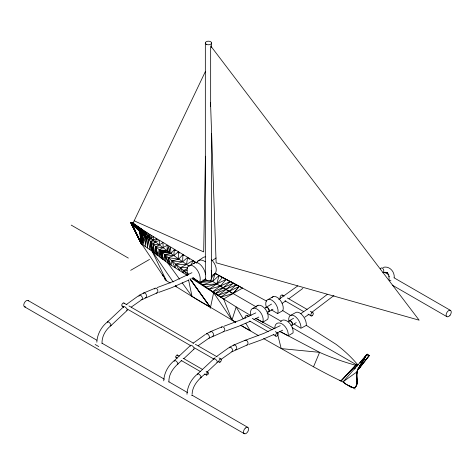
<?xml version="1.0" encoding="UTF-8"?>
<svg xmlns="http://www.w3.org/2000/svg" width="475" height="475" viewBox="0 0 475 475"><rect width="100%" height="100%" fill="white"/><g stroke="black" fill="none" stroke-linecap="round" stroke-linejoin="round"><path stroke-width="0.71" d="M187.108 275.358L167.93 263.132L152.148 251.227L141.669 243.942L141.823 233.373L143.349 232.364L145.124 231.467L143.895 232.797L142.191 233.736L141.669 243.942L166.452 280.772L170.198 283.035M205.443 156.233L203.686 251.887L134.164 220.816M355.834 386.638L356.772 384.049L356.796 372.43M354.677 387.588C359.646 384.584 355.846 377.079 357.164 372.709L357.176 372.204M182.899 254.659L182.649 261.796L175.833 264.201L175.085 267.686L171.986 260.959L178.754 259.089L182.899 254.659L183.878 255.639M389.061 278.801L388.995 276.034L389.084 276.468L387.885 273.345L386.525 272.377L387.481 272.917L385.938 272.27L383.96 272.43M96.841 342.22C97.203 334.317 101.347 326.729 107.546 321.86L123.755 306.648M163.738 380.843C164.101 372.94 168.245 365.352 174.444 360.483L190.653 345.272M186.978 394.262C187.34 386.353 191.484 378.771 197.683 373.902L215.157 357.61M192.096 394.303C192.369 385.605 198.526 379.234 205.081 373.926M196.846 262.853L150.017 234.567L147.778 235.915L144.495 236.016L142.898 244.797L145.611 237.114L147.778 235.915L148.58 233.658L144.495 236.016L141.669 243.942L131.094 222.466M161.417 258.459L161.874 252.207L169.041 252.088L170.507 247.226L170.976 253.519L189.329 266.38M131.248 223.464L141.033 243.253L131.64 223.927L139.145 230.731L141.669 243.942L142.512 234.056L146.015 232.032L144.827 233.552L142.844 234.383L141.669 243.942L131.088 222.484L133.368 223.303L131.896 224.152L141.402 243.734L131.1 223.131L138.943 238.26M164.504 260.704L165.009 254.962L170.976 253.519L174.367 249.559L175.406 250.527M187.821 275.286L187.536 273.547A10.106 5.373 63.6 0 1 194.079 266.659A10.106 5.373 63.6 0 1 199.393 282.494L199.316 283.308L196.407 280.274L196.288 281.331L193.414 278.047L193.254 279.353L192.179 277.697M193.414 278.047L205.817 287.066L205.776 287.517L202.718 284.863L212.658 281.438L219.076 275.417L222.656 277.774L222.609 277.376L215.282 273.327A10.106 6.258 56.1 0 0 211.589 259.867M210.3 308.328L213.643 292.653L212.717 291.68L220.323 286.039L226.272 279.342L229.811 281.39M134.953 224.966C132.816 225.263 135.244 227.317 136.194 227.733L136.497 228.327C138.148 231.277 142.815 227.774 137.803 226.801L136.919 225.857L134.947 224.954L134.49 224.111L132.602 223.452M137.982 229.567L145.611 237.114L145.118 246.341L146.805 238.248L149.168 237.001L150.017 234.567L131.088 222.484L138.463 230.054L140.784 228.713L140.155 228.315L137.821 229.526M189.679 259.35L187.56 257.432L186.538 264.504L180.245 267.775L179.687 270.625L175.833 264.201L160.544 251.037L145.611 237.114L149.168 237.001L151.537 235.517L150.86 238.319L148.289 239.661L147.511 248.003L146.805 238.248L150.86 238.319L153.431 236.698L153.176 240.124L150.658 241.917L149.952 249.702L148.289 239.661L153.176 240.124L156.441 238.575L157.183 239.798M357.224 371.723L357.681 370.055L359.183 367.585M142.548 229.835L139.828 231.402L141.669 243.942L143.379 234.911L145.516 234.098L147.137 232.744L146.288 234.715L143.379 234.911M212.717 291.68L215.306 293.704L236.366 284.846L233.296 283.124L226.142 289.459L218.031 295.432L215.383 293.467L223.238 287.755L230.322 281.521L233.373 283.272L212.634 291.988L209.095 289.263L216.766 283.949L226.272 279.342L226.338 279.65L222.609 277.376L216.766 283.949L205.817 287.066L209.036 289.643L209.095 289.263L220.323 286.039L230.322 281.521L266.528 301.079M369.354 355.543L368.968 355.763L366.558 354.593L358.744 368.814L359.124 368.594L369.354 355.543L367.323 354.148L343.223 381.698L344.399 383.266L350.568 386.828L353.216 387.802L354.867 387.475M156.441 238.575L155.485 241.929L153.027 244.168L153.704 252.492L150.658 241.917L155.485 241.929L159.458 240.457L159.357 244.868L155.794 246.697L154.975 253.502L153.027 244.168L159.357 244.868L162.919 242.583L163.222 247.802L170.976 253.519L161.874 252.207L160.829 258.014L160.544 251.037L167.099 250.663L168.862 246.234L169.041 252.088L160.544 251.037L159.541 257.04L159.226 249.838L167.218 245.225L167.099 250.663L159.226 249.838L157.991 255.859L155.794 246.697L163.222 247.802L147.778 235.915M218.084 295.272L229.229 291.276L239.352 286.419L236.318 284.745L229.229 291.276L220.75 297.16L218.019 295.296M138.005 229.68L140.564 228.534L138.083 229.668M217.485 274.835L215.282 273.327L212.658 281.438L199.393 282.494L193.183 277.81M191.401 264.486L192.838 260.508L194.311 261.915M290.094 315.691L295.432 312.722A9.12 4.875 60.9 0 1 302.569 315.406A9.12 4.875 60.9 0 1 306.304 325.351L336.098 344.345A198.598 114.659 0 0 1 357.236 364.212L341.24 380.796L340.884 381.003L334.347 377.762A621.989 359.1 0 0 1 321.248 370.987L313.518 366.807L319.604 352.343L279.716 331.36M179.253 252.949L178.232 251.893L173.814 255.55L165.009 254.962L162.961 259.582L161.874 252.207L162.189 259.023M205.473 71.345L133.077 223.096L133.938 224.248M359.783 362.858L366.943 354.368L369.164 355.65L358.447 368.956L366.558 354.593L357.479 369.942L356.838 371.949L343.223 381.698M357.675 369.829L357.206 370.945A9.292 5.362 60 0 0 356.974 372.822C355.858 377.275 358.928 383.479 355.3 387.202M360.192 366.706L359.124 368.594L358.174 369.146L366.558 354.593L357.687 369.639L366.558 354.593M358.833 368.737L359.569 367.466M359.29 367.692L357.479 369.942M358.304 369.146L359.053 367.899M358.744 368.814L368.968 355.763M211.304 278.184L215.282 273.327L215.359 274.045M366.391 355.282L367.323 354.148M140.178 231.752L143.527 230.452L141.087 232.649L141.669 243.942L140 231.568L142.767 229.971M354.528 369.081L355.484 367.947M356.915 366.249L358.346 364.551M340.884 381.003L355.496 365.216L357.236 364.212M341.062 380.897L356.363 364.717L292.161 327.643M126.991 310.579L110.752 325.814C105.557 329.929 101.757 336.442 102.012 343.395M181.842 360.507C175.043 366.023 168.512 372.804 168.91 382.019M183.938 358.542L193.889 349.202M206.649 372.447L217.128 362.621M357.918 369.372L358.364 369.033M187.56 257.432L182.649 261.796L171.986 260.959L171.042 265.109L168.144 257.717L173.814 255.55L174.367 249.559L175.376 250.616M333.973 295.521L311.719 312.431M126.13 304.683L138.468 295.812M193.028 343.306L205.366 334.436M216.268 356.719L228.606 347.848M327.251 294.429L314.688 304.048L300.817 313.642M142.999 230.12L140.588 232.15L141.669 243.942M297.748 285.908L278.789 299.44M302.83 288.432L289.014 298.644M131.343 307.034L141.134 300.17M198.241 345.657L208.032 338.794M221.475 359.07L231.272 352.213M142.132 229.567L139.507 231.082M197.683 261.214L202.392 258.05A10.106 6.258 56.1 0 1 205.337 256.892M212.497 260.413L216.119 257.973M211.161 276.094L215.282 273.327M282.138 303.341L285.808 300.871M304.766 317.169L309.047 314.29M192.838 260.508L186.538 264.504L175.833 264.201L188.682 274.437M271.528 304.089L266.059 307.414M268.672 311.808L272.953 309.225M289.299 320.833L293.556 318.262M291.911 325.221L296.192 322.638M279.923 331.461L288.183 335.813L293.051 332.892A9.12 5.641 59 0 0 288.758 322.353A9.12 5.641 59 0 0 280.66 321.468M143.527 230.452L140.588 232.15L144.174 230.868L141.497 233.053L143.349 232.364L144.703 231.2L141.087 232.649M252.985 308.305L258.02 305.318M255.912 318.422L262.728 322.252L267.763 319.259A8.859 5.189 59.3 0 0 264.237 307.836A8.859 5.189 59.3 0 0 255.966 307.266M132.561 224.004L133.036 223.731M132.715 224.158L133.232 223.856M138.872 230.458L141.312 229.051M132.388 223.826L132.804 223.583M132.834 224.283L133.392 223.963M132.941 224.396L133.534 224.052M133.065 224.521L133.695 224.158M133.196 224.651L133.861 224.265M133.279 224.734L133.974 224.337M133.368 224.829L134.093 224.414M133.457 224.924L134.211 224.485M133.517 224.984L134.288 224.538M133.57 225.037L133.968 224.812M134.395 225.886L135.446 225.281M134.496 225.987L135.577 225.37M134.567 226.058L135.666 225.423M134.639 226.136C135.708 225.833 140.938 229.407 138.225 229.817M136.194 227.733L137.803 226.801M136.331 227.869L137.982 226.913M136.527 228.071L138.243 227.08M136.717 228.267L138.492 227.246M136.889 228.445L138.718 227.388M136.984 228.546L138.843 227.472M137.091 228.653L138.985 227.561M137.192 228.754L139.116 227.644M137.299 228.867L139.258 227.733M137.536 229.11L139.567 227.935M137.619 229.199L139.68 228.006M137.863 229.449L140 228.214M138.356 229.947L140.642 228.623M138.528 230.12L139.697 229.437M138.563 230.155L140.867 228.766M138.825 230.411L139.994 229.674M138.943 230.529L141.402 229.11M132.02 223.446L132.323 223.274M133.618 225.085L134.419 224.622M133.665 225.132L134.075 224.901M133.724 225.197L134.484 224.663M133.843 225.316L134.645 224.764M134.14 224.954L134.716 224.812M133.938 225.411L134.841 224.895M135.203 225.809L134.538 225.275L132.875 225.043L132.234 223.666M134.098 225.578L135.054 225.031M134.282 225.067L135.013 225.002M134.164 225.649L135.137 225.085M134.247 225.732L135.25 225.156M134.312 225.797L135.327 225.209M135.256 225.857L134.686 226.183L135.826 225.53M135.951 225.607L134.829 226.332L136.129 225.72M135.423 225.987L136.058 225.678M134.918 226.421L136.426 225.916M135.037 226.545L136.171 225.75M135.078 226.581L135.737 226.248M135.66 226.183L136.337 225.857M136.497 225.963L135.203 226.712L136.604 226.029M135.28 226.795L136.711 226.1M135.393 226.908L136.07 226.516M135.476 226.991L136.824 226.171M135.5 227.02L136.895 226.213M135.618 227.139L136.978 226.272M135.648 227.169L136.367 226.753M136.301 226.7L137.085 226.338M135.725 227.252L137.192 226.403M135.779 227.305L136.539 226.89M136.491 226.854L137.263 226.45M135.838 227.371L136.663 226.997M136.592 226.937L137.34 226.504M135.957 227.483L137.423 226.557M136.07 227.602L137.643 226.694M136.723 227.044L137.489 226.599M137.417 228.986L139.412 227.834M137.75 229.33L139.852 228.119M139.021 230.607L141.502 229.176M139.145 230.731L141.663 229.277L132.893 222.971L131.118 222.484M130.655 270.328L149.542 259.421M205.817 287.066L223.648 298.995L242.535 288.087L222.609 277.376M356.778 372.928L357.164 372.709M344.482 383.313L344.998 383.236M345.592 383.515L345.206 383.735L352.408 387.624M349.553 385.801L349.167 386.021L352.058 387.469L352.444 387.25M356.778 381.781L357.164 381.562M350.568 386.828L350.954 386.608L352.604 387.511L354.166 387.677M140.962 228.831L138.682 230.268L141.2 228.98M139.87 229.579L141.117 228.926M140.036 229.704L141.247 229.009M268.161 299.464L273.345 296.554M271.272 309.783L277.632 313.559L282.815 310.656L290.629 315.459M301.56 327.988L306.304 325.351M139.424 295.236L143.646 293.01L154.987 288.266M191.936 272.703L173.832 281.295L157.112 287.595M141.948 299.678L157.088 292.909M206.322 333.86L210.544 331.633L221.89 326.889M208.846 338.301L223.986 331.532M229.562 347.278L233.783 345.046L245.124 340.308M232.085 351.72L247.226 344.951M255.811 312.883L240.73 319.918L224.01 326.218M258.822 317.08L253.929 319.515M280.256 325.69L263.963 333.331L245.551 340.165M282.673 330.19L277.163 332.928M189.899 265.299L195.379 262.58M220.786 297.083L233.088 293.544L239.329 286.366L233.088 293.544L216.766 283.949L202.718 284.863L202.659 285.487L199.393 282.494L204.879 279.781A10.106 5.373 63.6 0 0 202.683 267.324A10.106 5.373 63.6 0 0 193.806 263.453M187.334 268.66L183.605 270.495L183.19 272.858L180.245 267.775L187.53 267.318M188.86 280.007L171.796 287.636L158.697 292.404M250.26 321.254L238.699 326.26L225.595 331.027M274.111 334.388L261.933 339.678L248.835 344.446M355.057 387.368L352.794 387.404M141.823 233.373L145.599 231.77L144.388 233.195L142.191 233.736M199.393 282.494L207.86 280.345M176.439 357.414L175.797 357.325L175.667 356.571L176.896 354.956L179.289 356.036M142.512 234.056L144.827 233.552L146.442 232.305L145.516 234.098L142.844 234.383M383.028 267.407C389.251 265.525 394.719 271.54 394.232 277.554M187.186 270.251L183.605 270.495L187.482 275.334M202.837 280.048L206.405 279.929M208.032 372.632C202.208 377.405 212.937 373.867 206.114 371.527M220.893 276.872L222.656 277.774M223.885 278.397L229.823 281.432M231.551 282.316L230.322 281.521M190.053 278.878L210.188 307.147L206.857 305.324A296.151 170.982 0 0 1 194.067 297.724L175.192 286.051M313.518 366.807L263.655 338.616M255.782 318.387L274.835 328.777A9.12 5.641 59 0 1 281.699 323.701A9.12 5.641 59 0 1 288.183 335.813M384.322 272.193L388.817 274.793M393.959 277.756L450.502 310.401M392.273 285.131L446.886 316.665M282.203 295.04L284.121 296.145M287.316 297.985L307.117 309.421M310.312 311.267L312.865 312.74M285 300.823L303.525 311.517M307.996 314.1L311.19 315.946M218.957 285.386L256.203 306.886M267.116 313.185L281.242 321.343M247.202 315.406L249.114 316.516M252.308 318.357L272.11 329.793M275.304 331.633L277.863 333.112A1.811 1.045 -60 0 1 277.115 335.956A1.811 1.045 -60 0 1 275.678 334.833A1.811 1.045 -60 0 1 277.863 333.112M249.719 321.029L268.244 331.728M273.357 334.679L275.91 336.152M71.197 225.091L128.339 258.085M339.779 380.154L344.868 383.093M350.016 386.068L355.157 389.037M123.832 302.985L127.027 304.825M128.939 305.936L193.456 343.182M195.373 344.286L217.093 356.826M219.005 357.93L220.922 359.041M122.194 306.126L123.476 306.862M127.306 309.077L190.546 345.586M194.376 347.801L214.178 359.231M218.013 361.445L219.29 362.182M183.118 358.251L202.285 369.312M175.97 357.443L177.246 358.18M181.082 360.394L200.242 371.456M204.713 374.039L206.631 375.143M28.114 300.533L96.864 340.225M102 343.193L164.326 379.175M168.827 381.775L187.459 392.528M191.953 395.129L247.855 427.399M95.125 344.476L98.741 346.56M24.498 306.791L244.239 433.657M258.673 335.742L240.831 325.268M240.653 325.298L250.295 330.867L245.836 323.303M182.133 282.738L192.031 296.406L235.778 322.282M235.784 322.365L231.99 320.043L213.643 292.653L191.769 278.386M210.514 280.131L216.766 283.949L219.076 275.417L219.135 275.969M294.268 324.081L300.966 328.32A9.12 4.875 60.9 0 0 294.672 316.101A9.12 4.875 60.9 0 0 288.788 320.613M213.643 292.653L236.176 306.921L250.954 315.643A8.859 5.189 59.3 0 1 256.844 308.988A8.859 5.189 59.3 0 1 262.728 322.252M177.371 354.932L177.697 355.496M188.664 274.402L187.536 273.547L188.343 274.592M131.088 222.484L132.175 223.363M179.099 252.985L178.232 251.893L178.754 259.089L168.144 257.717L169.486 264.118L165.009 254.962L165.722 261.588M133.582 224.022L132.691 222.852L133.552 224.022M179.55 279.175L167.93 263.132L165.009 254.962M190.036 278.831L210.407 307.277M190.22 279.27L210.188 307.147M151.27 250.616L150.658 241.917L152.148 251.227L173.149 281.984M175.619 285.6L176.445 286.805M133.285 226.32L131.058 222.627L133.22 226.355M162.426 274.859L163.186 276.129M164.326 278.029L165.074 279.686L166.452 280.772L152.148 251.227M243.236 318.891L236.176 306.921L231.99 320.043L223.648 298.995M133.659 227.252L131.047 222.793L134.674 229.235M134.686 229.348L131.058 222.965L137.02 234.507M135.31 230.719L131.058 222.965L135.577 231.473M139.668 239.638L140.992 242.208M140.915 242.47L131.159 223.297L140.897 242.737M131.64 223.927L141.194 243.503M277.691 334.56L281.212 348.608L319.604 352.343L321.082 353.014A198.598 114.659 0 0 0 355.496 365.216M153.14 252.047L150.658 241.917L152.647 251.637M188.575 279.995L192.031 296.406M157.605 255.568L155.794 246.697L156.043 254.345M157.219 255.277L155.794 246.697L156.833 254.968M210.532 102.541L216.131 262.788L419.146 320.186L210.662 45.885L210.662 106.216M211.577 42.982L211.577 47.429M211.577 133.469L211.577 278.843M205.331 42.982L205.331 274.39M25.644 306.892A3.616 2.084 -60 0 1 24.278 303.038A3.616 2.084 -60 0 1 28.518 300.913M154.375 289.002A2.553 1.716 69.8 0 1 157.546 289.744A2.553 1.716 69.8 0 1 156.198 293.022M143.325 293.295A2.559 1.603 64.7 0 1 146.342 294.791A2.559 1.603 64.7 0 1 145.118 297.653M139.133 295.503A2.553 1.49 60.6 0 1 142.132 297.012A2.553 1.49 60.6 0 1 141.134 299.755M138.878 296.418A2.553 1.49 60.6 0 1 138.943 295.907M123.565 307.568A2.553 1.033 48.2 0 1 124.587 306.725A2.553 1.033 48.2 0 1 126.908 308.999A2.553 1.033 48.2 0 1 126.694 310.638M107.285 322.377A2.553 1.051 48.6 0 1 110.099 323.338A2.553 1.051 48.6 0 1 110.063 325.803M267.793 311.915A2.553 1.508 61.1 0 0 268.672 308.857A2.553 1.508 61.1 0 0 265.632 308.055A2.553 1.443 58.9 0 1 268.618 308.887A2.553 1.443 58.9 0 1 267.876 311.873M206.031 334.127A2.553 1.49 60.6 0 1 208.875 335.338A2.553 1.49 60.6 0 1 208.472 338.42M190.463 346.192A2.553 1.033 48.2 0 1 191.484 345.349A2.553 1.033 48.2 0 1 193.806 347.623A2.553 1.033 48.2 0 1 193.592 349.262M210.003 332.334A2.559 1.603 64.7 0 1 213.103 333.112A2.559 1.603 64.7 0 1 212.016 336.276M174.242 361.422A2.553 1.051 48.6 0 1 175.281 360.555A2.553 1.051 48.6 0 1 177.591 362.847A2.553 1.051 48.6 0 1 177.347 364.503M221.273 327.625A2.553 1.716 69.8 0 1 224.443 328.367A2.553 1.716 69.8 0 1 223.096 331.645M229.081 347.949A2.553 1.49 60.6 0 1 232.115 348.751A2.553 1.49 60.6 0 1 231.272 351.797M233.243 345.753A2.559 1.603 64.7 0 1 236.342 346.524A2.559 1.603 64.7 0 1 235.256 349.689M191.835 395.236A2.553 1.556 -2.8 0 1 192.09 395.604M213.643 359.195A2.553 1.033 48.2 0 1 216.232 359.913A2.553 1.033 48.2 0 1 216.832 362.68M197.422 374.419A2.553 1.051 48.6 0 1 200.236 375.381A2.553 1.051 48.6 0 1 200.195 377.845M288.871 321.474A2.553 1.508 61.1 0 1 291.911 322.27A2.553 1.508 61.1 0 1 291.033 325.333M288.848 321.486A2.553 1.443 58.9 0 1 291.852 322.305A2.553 1.443 58.9 0 1 291.11 325.286M244.773 340.605A2.553 1.716 69.8 0 1 247.683 341.78A2.553 1.716 69.8 0 1 246.798 345.088M122.782 306.108A1.775 1.021 -60 0 1 121.766 305.134A1.775 1.021 -60 0 1 123.025 303.103A1.775 1.021 -60 0 1 124.26 303.715M245.248 318.452A1.811 1.045 -60 0 1 245.676 315.911A1.811 1.045 -60 0 1 247.481 315.934M271.967 297.445A8.859 5.041 60.7 0 1 279.995 299.868A8.859 5.041 60.7 0 1 282.815 310.656M266.19 306.767A8.859 5.041 60.7 0 1 271.908 300.206A8.859 5.041 60.7 0 1 277.632 313.559M280.529 298.241A1.811 1.045 -60 0 1 280.79 295.652A1.811 1.045 -60 0 1 282.643 295.788M380.297 268.832A2.553 1.805 74.7 0 1 380.594 268.387M380.974 268.078A2.553 1.805 74.7 0 1 383.527 269.557A2.553 1.805 74.7 0 1 382.88 272.787M390.931 280.802A2.553 1.389 2.7 0 1 389.037 279.395M196.543 263.12A10.106 6.258 56.1 0 1 205.402 261.808M211.221 270.376A10.106 6.258 56.1 0 1 211.434 274.318M211.161 277.94A3.123 1.805 0 0 1 209.261 280.582A3.123 1.805 0 0 1 205.331 278.843M245.385 428.064L244.768 428.711A3.616 2.084 -60 0 0 244.768 433.823L245.385 433.764A3.616 2.084 -60 0 0 248.603 429.056A3.616 2.084 -60 0 0 245.385 428.064M449.973 315.353L449.356 316A3.616 2.084 -60 0 1 446.138 315.008A3.616 2.084 -60 0 1 449.356 310.3L449.973 310.24A3.616 2.084 -60 0 1 449.973 315.353M220.204 361.997A1.775 1.021 -60 0 0 221.142 359.195A1.775 1.021 -60 0 0 218.975 360.638A1.775 1.021 -60 0 0 220.204 361.997M312.122 315.762A1.811 1.045 -60 0 0 313.084 312.9A1.811 1.045 -60 0 0 310.876 314.361A1.811 1.045 -60 0 0 312.122 315.762M206.245 44.258A3.123 1.805 0 0 0 211.47 43.445A3.123 1.805 0 0 0 207.646 41.236A3.123 1.805 0 0 0 206.245 44.258"/></g></svg>
